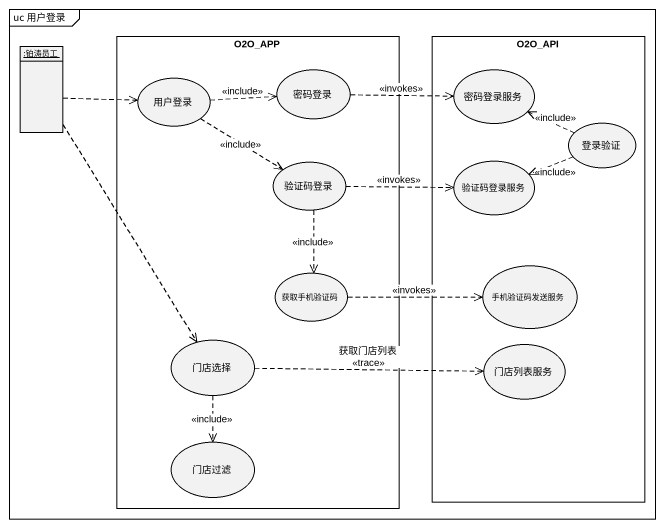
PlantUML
@startuml
mainframe uc 用户登录
allowmixing
hide circle
hide empty members
object ":铂涛员工" as 铂涛员工
rectangle O2O_APP {
  usecase 密码登录
  usecase 用户登录
  usecase 验证码登录
  usecase 获取手机验证码
  usecase 门店选择
  usecase 门店过滤
}
rectangle O2O_API {
  usecase 密码登录服务
  usecase 登录验证
  usecase 验证码登录服务
  usecase 手机验证码发送服务
  usecase 门店列表服务
}
铂涛员工 .right.> 用户登录
铂涛员工 ..> 门店选择
密码登录 .right.> 密码登录服务 : <<invokes>>
用户登录 .right.> 密码登录 : <<include>>
用户登录 ..> 验证码登录 : <<include>>
登录验证 .left.> 密码登录服务 : <<include>>
登录验证 .left.> 验证码登录服务 : <<include>>
验证码登录 .right.> 验证码登录服务 : <<invokes>>
验证码登录 ..> 获取手机验证码 : <<include>>
获取手机验证码 .right.> 手机验证码发送服务 : <<invokes>>
门店选择 .right.> 门店列表服务 : 获取门店列表\n<<trace>>
门店选择 ..> 门店过滤 : <<include>>
@enduml
